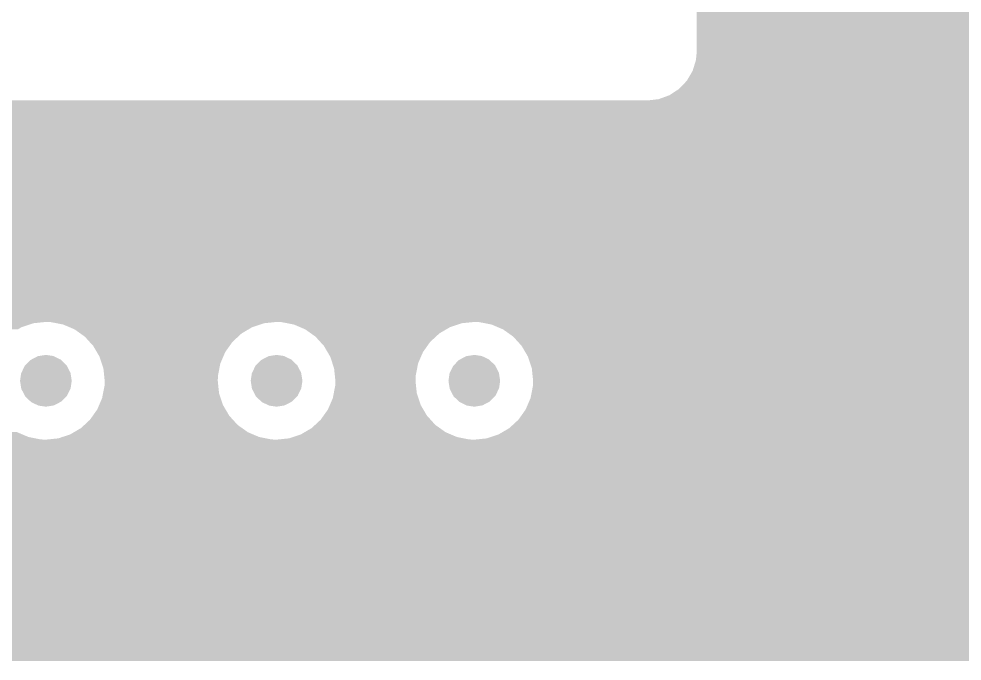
# Model space of a CAD drawing. Extents: x 295 to 953, y 10 to 290.
# Drawn here: x 645.09 to 659.63, y 174.9 to 184.79 of the extents above; entities that cross this region are included whole.
import ezdxf

# ---------------------------------------------------------------- set-up
doc = ezdxf.new("R2010")
doc.units = 0
doc.header["$LTSCALE"] = 5
doc.header["$MEASUREMENT"] = 0
doc.layers.add('FROMC1', color=7, linetype='CONTINUOUS')

msp = doc.modelspace()

# ---------------------------------------------------------------- linework, layer by layer
at = {"layer": 'FROMC1'}
for points in [[(655.535, 184.3), (655.535, 185.57), (660.361, 184.3), (660.361, 185.57)], [(655.522, 184.16), (655.535, 184.3), (660.361, 184.16), (660.361, 184.3)], [(655.47, 183.992), (655.522, 184.16), (660.361, 183.992), (660.361, 184.16)], [(655.381, 183.841), (655.47, 183.992), (660.361, 183.841), (660.361, 183.992)], [(655.259, 183.714), (655.381, 183.841), (660.361, 183.714), (660.361, 183.841)], [(655.112, 183.618), (655.259, 183.714), (660.361, 183.618), (660.361, 183.714)], [(639.025, 180.127), (639.025, 183.538), (660.361, 180.127), (660.361, 183.538)], [(654.773, 183.538), (654.947, 183.558), (660.361, 183.538), (660.361, 183.558)], [(654.947, 183.558), (655.112, 183.618), (660.361, 183.558), (660.361, 183.618)], [(643.041, 180.123), (642.962, 180.127), (645.468, 180.123), (645.502, 180.127)], [(643.127, 180.107), (643.041, 180.123), (645.311, 180.107), (645.468, 180.123)], [(643.23, 180.086), (643.127, 180.107), (645.249, 180.086), (645.311, 180.107)], [(643.322, 180.047), (643.23, 180.086), (645.129, 180.047), (645.249, 180.086)], [(643.406, 180.011), (643.322, 180.047), (645.067, 180.011), (645.129, 180.047)], [(645.581, 180.123), (645.502, 180.127), (649.024, 180.123), (649.058, 180.127)], [(645.667, 180.107), (645.581, 180.123), (648.867, 180.107), (649.024, 180.123)], [(645.77, 180.086), (645.667, 180.107), (648.805, 180.086), (648.867, 180.107)], [(645.862, 180.047), (645.77, 180.086), (648.685, 180.047), (648.805, 180.086)], [(645.946, 180.011), (645.862, 180.047), (648.623, 180.011), (648.685, 180.047)], [(646.031, 179.95), (645.946, 180.011), (648.519, 179.95), (648.623, 180.011)], [(649.137, 180.123), (649.058, 180.127), (652.072, 180.123), (652.106, 180.127)], [(649.223, 180.107), (649.137, 180.123), (651.915, 180.107), (652.072, 180.123)], [(649.326, 180.086), (649.223, 180.107), (651.853, 180.086), (651.915, 180.107)], [(649.418, 180.047), (649.326, 180.086), (651.733, 180.047), (651.853, 180.086)], [(649.502, 180.011), (649.418, 180.047), (651.671, 180.011), (651.733, 180.047)], [(649.587, 179.95), (649.502, 180.011), (651.567, 179.95), (651.671, 180.011)], [(652.185, 180.123), (652.106, 180.127), (660.361, 180.123), (660.361, 180.127)], [(652.374, 180.086), (652.185, 180.123), (660.361, 180.086), (660.361, 180.123)], [(652.55, 180.011), (652.374, 180.086), (660.361, 180.011), (660.361, 180.086)], [(652.706, 179.9), (652.55, 180.011), (660.361, 179.9), (660.361, 180.011)], [(646.102, 179.9), (646.031, 179.95), (648.465, 179.9), (648.519, 179.95)], [(646.174, 179.82), (646.102, 179.9), (648.378, 179.82), (648.465, 179.9)], [(649.658, 179.9), (649.587, 179.95), (651.513, 179.9), (651.567, 179.95)], [(649.73, 179.82), (649.658, 179.9), (651.426, 179.82), (651.513, 179.9)], [(652.835, 179.758), (652.706, 179.9), (660.361, 179.758), (660.361, 179.9)], [(646.231, 179.758), (646.174, 179.82), (648.334, 179.758), (648.378, 179.82)], [(646.286, 179.664), (646.231, 179.758), (648.267, 179.664), (648.334, 179.758)], [(649.787, 179.758), (649.73, 179.82), (651.382, 179.758), (651.426, 179.82)], [(649.842, 179.664), (649.787, 179.758), (651.315, 179.664), (651.382, 179.758)], [(652.932, 179.593), (652.835, 179.758), (660.361, 179.593), (660.361, 179.758)], [(645.276, 179.546), (645.376, 179.599), (645.731, 179.546), (645.623, 179.599)], [(645.376, 179.599), (645.396, 179.602), (645.623, 179.599), (645.617, 179.602)], [(645.396, 179.602), (645.502, 179.619), (645.617, 179.602), (645.502, 179.619)], [(646.328, 179.593), (646.286, 179.664), (648.236, 179.593), (648.267, 179.664)], [(646.363, 179.488), (646.328, 179.593), (648.191, 179.488), (648.236, 179.593)], [(648.832, 179.546), (648.932, 179.599), (649.287, 179.546), (649.179, 179.599)], [(648.932, 179.599), (648.952, 179.602), (649.179, 179.599), (649.173, 179.602)], [(648.952, 179.602), (649.058, 179.619), (649.173, 179.602), (649.058, 179.619)], [(649.884, 179.593), (649.842, 179.664), (651.284, 179.593), (651.315, 179.664)], [(649.919, 179.488), (649.884, 179.593), (651.239, 179.488), (651.284, 179.593)], [(651.88, 179.546), (651.98, 179.599), (652.335, 179.546), (652.227, 179.599)], [(651.98, 179.599), (652, 179.602), (652.227, 179.599), (652.221, 179.602)], [(652, 179.602), (652.106, 179.619), (652.221, 179.602), (652.106, 179.619)], [(652.992, 179.411), (652.932, 179.593), (660.361, 179.411), (660.361, 179.593)], [(645.125, 179.345), (645.175, 179.449), (645.88, 179.345), (645.826, 179.449)], [(645.175, 179.449), (645.184, 179.458), (645.826, 179.449), (645.822, 179.458)], [(645.184, 179.458), (645.264, 179.54), (645.822, 179.458), (645.737, 179.54)], [(645.264, 179.54), (645.276, 179.546), (645.737, 179.54), (645.731, 179.546)], [(646.388, 179.411), (646.363, 179.488), (648.176, 179.411), (648.191, 179.488)], [(648.681, 179.345), (648.731, 179.449), (649.436, 179.345), (649.382, 179.449)], [(648.731, 179.449), (648.74, 179.458), (649.382, 179.449), (649.378, 179.458)], [(648.74, 179.458), (648.82, 179.54), (649.378, 179.458), (649.293, 179.54)], [(648.82, 179.54), (648.832, 179.546), (649.293, 179.54), (649.287, 179.546)], [(649.944, 179.411), (649.919, 179.488), (651.224, 179.411), (651.239, 179.488)], [(651.729, 179.345), (651.779, 179.449), (652.484, 179.345), (652.43, 179.449)], [(651.779, 179.449), (651.788, 179.458), (652.43, 179.449), (652.426, 179.458)], [(651.788, 179.458), (651.868, 179.54), (652.426, 179.458), (652.341, 179.54)], [(651.868, 179.54), (651.88, 179.546), (652.341, 179.54), (652.335, 179.546)], [(645.103, 179.22), (645.12, 179.335), (645.9, 179.22), (645.882, 179.335)], [(645.12, 179.335), (645.125, 179.345), (645.882, 179.335), (645.88, 179.345)], [(646.4, 179.3), (646.388, 179.411), (648.154, 179.3), (648.176, 179.411)], [(646.408, 179.22), (646.4, 179.3), (648.151, 179.22), (648.154, 179.3)], [(648.659, 179.22), (648.676, 179.335), (649.456, 179.22), (649.438, 179.335)], [(648.676, 179.335), (648.681, 179.345), (649.438, 179.335), (649.436, 179.345)], [(649.956, 179.3), (649.944, 179.411), (651.202, 179.3), (651.224, 179.411)], [(649.964, 179.22), (649.956, 179.3), (651.199, 179.22), (651.202, 179.3)], [(651.707, 179.22), (651.724, 179.335), (652.504, 179.22), (652.486, 179.335)], [(651.724, 179.335), (651.729, 179.345), (652.486, 179.335), (652.484, 179.345)], [(653.012, 179.22), (652.992, 179.411), (660.361, 179.22), (660.361, 179.411)], [(645.121, 179.105), (645.103, 179.22), (645.883, 179.105), (645.9, 179.22)], [(646.383, 179.029), (646.405, 179.14), (648.171, 179.029), (648.159, 179.14)], [(646.405, 179.14), (646.408, 179.22), (648.159, 179.14), (648.151, 179.22)], [(648.677, 179.105), (648.659, 179.22), (649.439, 179.105), (649.456, 179.22)], [(649.939, 179.029), (649.961, 179.14), (651.219, 179.029), (651.207, 179.14)], [(649.961, 179.14), (649.964, 179.22), (651.207, 179.14), (651.199, 179.22)], [(651.725, 179.105), (651.707, 179.22), (652.487, 179.105), (652.504, 179.22)], [(652.972, 178.952), (653.009, 179.14), (660.361, 178.952), (660.361, 179.14)], [(653.009, 179.14), (653.012, 179.22), (660.361, 179.14), (660.361, 179.22)], [(645.123, 179.095), (645.121, 179.105), (645.878, 179.095), (645.883, 179.105)], [(645.177, 178.991), (645.123, 179.095), (645.828, 178.991), (645.878, 179.095)], [(645.181, 178.982), (645.177, 178.991), (645.819, 178.982), (645.828, 178.991)], [(646.368, 178.952), (646.383, 179.029), (648.196, 178.952), (648.171, 179.029)], [(648.679, 179.095), (648.677, 179.105), (649.434, 179.095), (649.439, 179.105)], [(648.733, 178.991), (648.679, 179.095), (649.384, 178.991), (649.434, 179.095)], [(648.737, 178.982), (648.733, 178.991), (649.375, 178.982), (649.384, 178.991)], [(649.924, 178.952), (649.939, 179.029), (651.244, 178.952), (651.219, 179.029)], [(651.727, 179.095), (651.725, 179.105), (652.482, 179.095), (652.487, 179.105)], [(651.781, 178.991), (651.727, 179.095), (652.432, 178.991), (652.482, 179.095)], [(651.785, 178.982), (651.781, 178.991), (652.423, 178.982), (652.432, 178.991)], [(645.266, 178.9), (645.181, 178.982), (645.739, 178.9), (645.819, 178.982)], [(645.272, 178.894), (645.266, 178.9), (645.727, 178.894), (645.739, 178.9)], [(645.38, 178.841), (645.272, 178.894), (645.627, 178.841), (645.727, 178.894)], [(646.292, 178.776), (646.323, 178.847), (648.273, 178.776), (648.231, 178.847)], [(646.323, 178.847), (646.368, 178.952), (648.231, 178.847), (648.196, 178.952)], [(648.822, 178.9), (648.737, 178.982), (649.295, 178.9), (649.375, 178.982)], [(648.828, 178.894), (648.822, 178.9), (649.283, 178.894), (649.295, 178.9)], [(648.936, 178.841), (648.828, 178.894), (649.183, 178.841), (649.283, 178.894)], [(649.848, 178.776), (649.879, 178.847), (651.321, 178.776), (651.279, 178.847)], [(649.879, 178.847), (649.924, 178.952), (651.279, 178.847), (651.244, 178.952)], [(651.87, 178.9), (651.785, 178.982), (652.343, 178.9), (652.423, 178.982)], [(651.876, 178.894), (651.87, 178.9), (652.331, 178.894), (652.343, 178.9)], [(651.984, 178.841), (651.876, 178.894), (652.231, 178.841), (652.331, 178.894)], [(652.896, 178.776), (652.972, 178.952), (660.361, 178.776), (660.361, 178.952)], [(645.387, 178.838), (645.38, 178.841), (645.607, 178.838), (645.627, 178.841)], [(645.502, 178.821), (645.387, 178.838), (645.502, 178.821), (645.607, 178.838)], [(646.225, 178.682), (646.292, 178.776), (648.328, 178.682), (648.273, 178.776)], [(648.943, 178.838), (648.936, 178.841), (649.163, 178.838), (649.183, 178.841)], [(649.058, 178.821), (648.943, 178.838), (649.058, 178.821), (649.163, 178.838)], [(649.781, 178.682), (649.848, 178.776), (651.376, 178.682), (651.321, 178.776)], [(651.991, 178.838), (651.984, 178.841), (652.211, 178.838), (652.231, 178.841)], [(652.106, 178.821), (651.991, 178.838), (652.106, 178.821), (652.211, 178.838)], [(652.785, 178.62), (652.896, 178.776), (660.361, 178.62), (660.361, 178.776)], [(646.095, 178.54), (646.181, 178.62), (648.457, 178.54), (648.385, 178.62)], [(646.181, 178.62), (646.225, 178.682), (648.385, 178.62), (648.328, 178.682)], [(649.651, 178.54), (649.737, 178.62), (651.505, 178.54), (651.433, 178.62)], [(649.737, 178.62), (649.781, 178.682), (651.433, 178.62), (651.376, 178.682)], [(652.644, 178.49), (652.785, 178.62), (660.361, 178.49), (660.361, 178.62)], [(643.334, 178.393), (643.396, 178.429), (645.141, 178.393), (645.057, 178.429)], [(645.874, 178.393), (645.936, 178.429), (648.697, 178.393), (648.613, 178.429)], [(645.936, 178.429), (646.04, 178.49), (648.613, 178.429), (648.528, 178.49)], [(646.04, 178.49), (646.095, 178.54), (648.528, 178.49), (648.457, 178.54)], [(649.43, 178.393), (649.492, 178.429), (651.745, 178.393), (651.661, 178.429)], [(649.492, 178.429), (649.596, 178.49), (651.661, 178.429), (651.576, 178.49)], [(649.596, 178.49), (649.651, 178.54), (651.576, 178.49), (651.505, 178.54)], [(652.478, 178.393), (652.644, 178.49), (660.361, 178.393), (660.361, 178.49)], [(639.025, 174.902), (639.025, 178.313), (660.361, 174.902), (660.361, 178.313)], [(642.962, 178.313), (642.995, 178.317), (645.502, 178.313), (645.422, 178.317)], [(642.995, 178.317), (643.152, 178.333), (645.422, 178.317), (645.337, 178.333)], [(643.152, 178.333), (643.214, 178.354), (645.337, 178.333), (645.234, 178.354)], [(643.214, 178.354), (643.334, 178.393), (645.234, 178.354), (645.141, 178.393)], [(645.502, 178.313), (645.535, 178.317), (649.058, 178.313), (648.978, 178.317)], [(645.535, 178.317), (645.692, 178.333), (648.978, 178.317), (648.893, 178.333)], [(645.692, 178.333), (645.754, 178.354), (648.893, 178.333), (648.79, 178.354)], [(645.754, 178.354), (645.874, 178.393), (648.79, 178.354), (648.697, 178.393)], [(649.058, 178.313), (649.091, 178.317), (652.106, 178.313), (652.026, 178.317)], [(649.091, 178.317), (649.248, 178.333), (652.026, 178.317), (651.941, 178.333)], [(649.248, 178.333), (649.31, 178.354), (651.941, 178.333), (651.838, 178.354)], [(649.31, 178.354), (649.43, 178.393), (651.838, 178.354), (651.745, 178.393)], [(652.106, 178.313), (652.296, 178.333), (660.361, 178.313), (660.361, 178.333)], [(652.296, 178.333), (652.478, 178.393), (660.361, 178.333), (660.361, 178.393)], [(639.025, 174.902), (639.025, 174.902), (660.36, 174.902), (660.361, 174.902)]]:
    msp.add_solid(points, dxfattribs=at)

doc.saveas('drawing.dxf')
